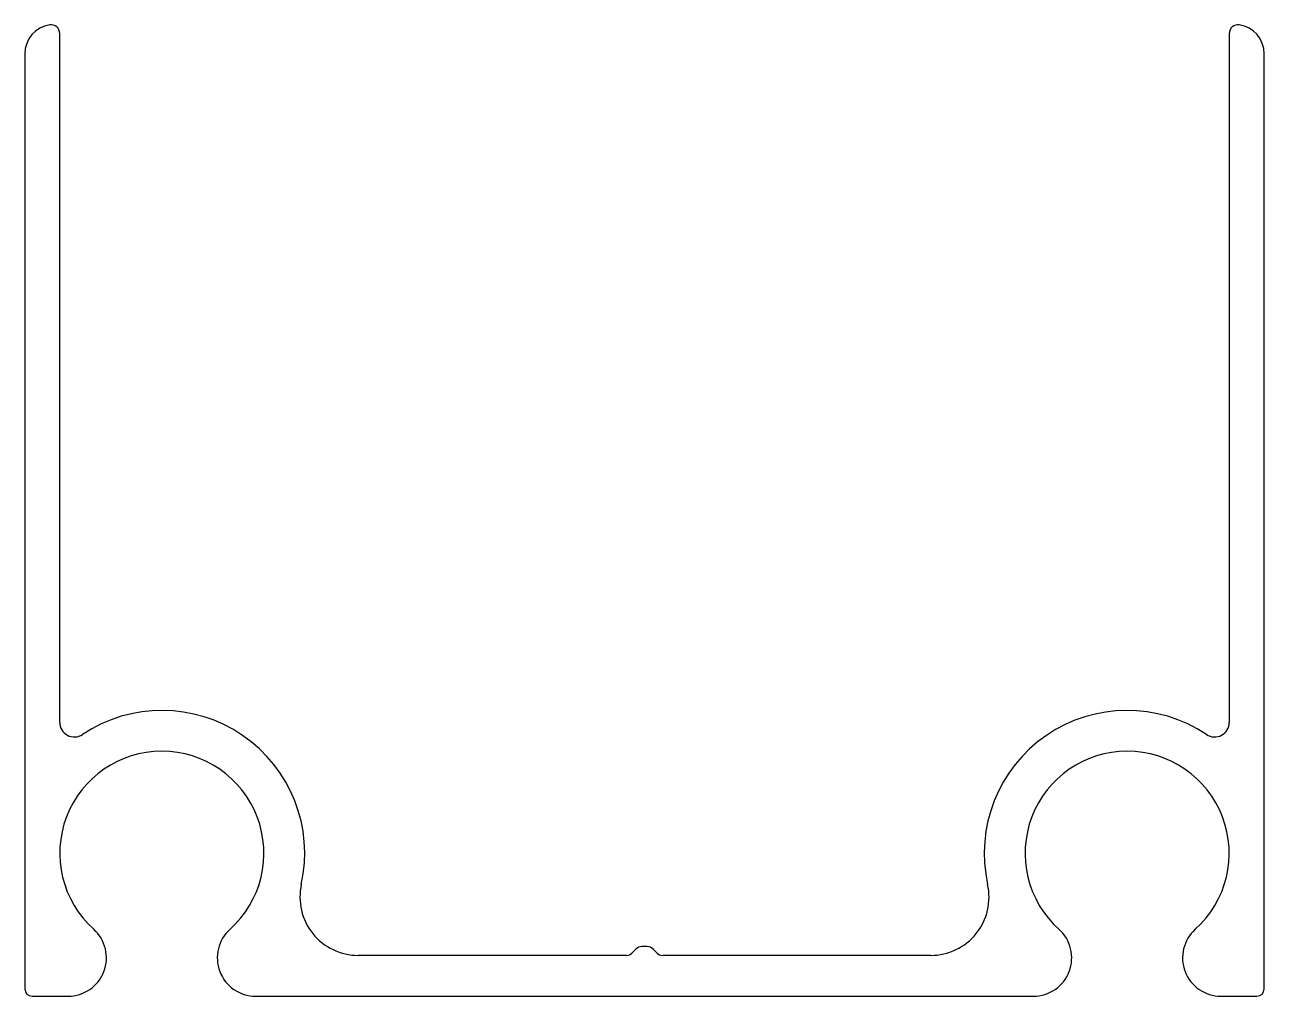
# Model space of a CAD drawing. Extents: x 1.3 to 43.8, y 1.1 to 34.4.
import ezdxf

# ---------------------------------------------------------------- set-up
doc = ezdxf.new("R2010")
doc.units = 0
doc.layers.get('0').update_dxf_attribs({"linetype": 'CONTINUOUS'})

msp = doc.modelspace()

# ---------------------------------------------------------------- linework, layer by layer
for p, q in [((2.537, 10.514), (2.537, 34.134)), ((42.637, 34.134), (42.637, 10.514)), ((1.337, 33.441), (1.337, 1.374)), ((43.837, 1.374), (43.837, 33.441)), ((22.289, 2.736), (22.15, 2.597)), ((22.673, 2.824), (22.501, 2.824)), ((23.024, 2.597), (22.885, 2.736)), ((21.974, 2.524), (12.772, 2.524)), ((32.402, 2.524), (23.201, 2.524)), ((1.587, 1.124), (2.822, 1.124)), ((9.253, 1.124), (35.922, 1.124)), ((42.353, 1.124), (43.587, 1.124))]:
    msp.add_line(p, q)
for centre, radius, start, end in [((2.337, 33.441), 1, 98.2132, 180), ((2.237, 34.134), 0.3, 0, 98.2132), ((42.937, 34.134), 0.3, 81.7868, 180), ((42.837, 33.441), 1, 0, 81.7868), ((6.037, 6.024), 4.9, 347.4441, 123.749), ((39.137, 6.024), 4.9, 56.251, 192.5559), ((3.037, 10.514), 0.5, 180, 303.749), ((42.137, 10.514), 0.5, 236.251, 0), ((6.037, 6.024), 3.5, 311.8924, 228.1076), ((39.137, 6.024), 3.5, 311.8924, 228.1076), ((12.772, 4.524), 2, 167.4441, 270), ((32.402, 4.524), 2, 270, 12.5559), ((2.822, 2.439), 1.315, 270, 48.1076), ((9.253, 2.439), 1.315, 131.8924, 270), ((35.922, 2.439), 1.315, 270, 48.1076), ((42.353, 2.439), 1.315, 131.8924, 270), ((21.974, 2.774), 0.25, 270, 315), ((22.501, 2.524), 0.3, 90, 135), ((22.673, 2.524), 0.3, 45, 90), ((23.201, 2.774), 0.25, 225, 270), ((1.587, 1.374), 0.25, 180, 270), ((43.587, 1.374), 0.25, 270, 0)]:
    msp.add_arc(centre, radius, start, end)

doc.saveas('drawing.dxf')
